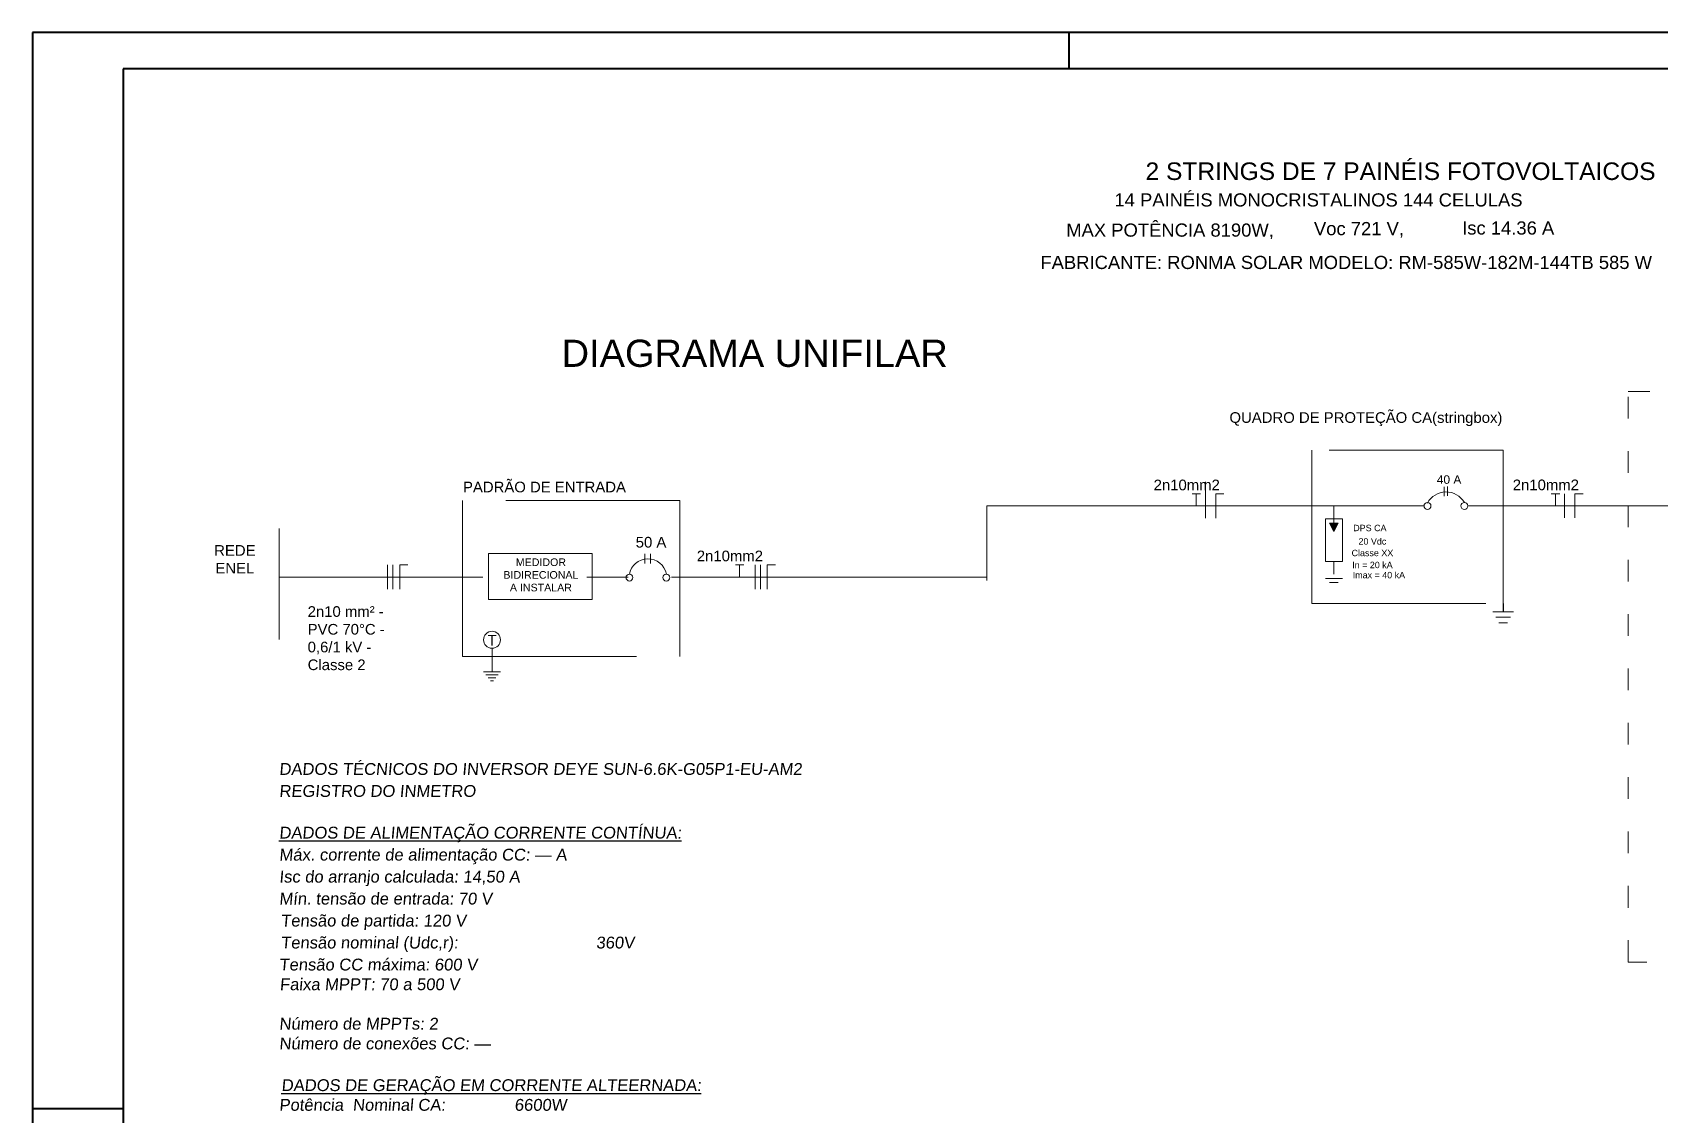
# Model space of a CAD drawing. Header units: metres. Extents: x 95 to 7567, y -8045 to 7254.
# Drawn here: x 94.6 to 543.4, y -7749.4 to -7450.8 of the extents above; entities that cross this region are included whole.
import ezdxf
from ezdxf.enums import TextEntityAlignment as Align

# ---------------------------------------------------------------- set-up
doc = ezdxf.new("R2010")
doc.units = ezdxf.units.M
doc.linetypes.add('ACAD_ISO03W100', pattern=[30, 12, -18])
doc.layers.get('0').update_dxf_attribs({"lineweight": 18})
for name, color, linetype, lineweight in [('LINHA DE CHAMADA', 7, 'Continuous', 18), ('PDF_UNIFILAR', 7, 'Continuous', 15), ('PRANCHA EXT', 7, 'Continuous', 40), ('PRANCHA INT', 7, 'Continuous', 40), ('TEXTO CAR1', 7, 'Continuous', 25), ('TXT-02', 7, 'Continuous', 20), ('WY-ELE-DIAGRAMA', 7, 'Continuous', 18)]:
    doc.layers.add(name, color=color, linetype=linetype, lineweight=lineweight)
doc.layers.add('N', color=7, linetype='Continuous')
doc.layers.add('PDF_DIAGRAMA', color=7, linetype='Continuous', lineweight=15, true_color=0x00dd00)
doc.styles.add('Style-Arial', font='arial.ttf')

msp = doc.modelspace()

# ---------------------------------------------------------------- hatches: boundary and pattern name
at = {"lineweight": 9}
msp.add_hatch(color=7, dxfattribs=at).paths.add_polyline_path([(452.45, -7586.17), (454.8, -7586.17), (453.62, -7588.52)])

# ---------------------------------------------------------------- linework, layer by layer
at = {"color": 7, "lineweight": 9}
for p, q in [((418.18, -7574.78), (418.18, -7581.46)), ((416.86, -7578.12), (414.53, -7578.12)), ((415.66, -7578.12), (415.66, -7581.46)), ((415.66, -7578.12), (415.66, -7581.46)), ((418.18, -7578.12), (418.18, -7584.8)), ((418.18, -7578.12), (418.18, -7584.8)), ((421.01, -7578.12), (421.01, -7584.8)), ((421.01, -7578.12), (421.01, -7584.8)), ((421.01, -7578.12), (423.28, -7578.12)), ((515.93, -7578.11), (513.6, -7578.11)), ((514.74, -7578.11), (514.74, -7581.45)), ((514.74, -7578.11), (514.74, -7581.45)), ((517.25, -7578.11), (517.25, -7584.78)), ((517.25, -7578.11), (517.25, -7584.78)), ((520.08, -7578.11), (520.08, -7584.78)), ((520.08, -7578.11), (520.08, -7584.78)), ((520.08, -7578.11), (522.35, -7578.11)), ((192.56, -7597.73), (192.56, -7604.41)), ((192.56, -7597.73), (192.56, -7604.41)), ((193.99, -7597.73), (193.99, -7604.41)), ((193.99, -7597.73), (193.99, -7604.41)), ((195.9, -7597.73), (195.9, -7604.41)), ((195.9, -7597.73), (195.9, -7604.41)), ((195.9, -7597.73), (198.17, -7597.73)), ((290.83, -7597.73), (288.5, -7597.73)), ((289.64, -7597.73), (289.64, -7601.07)), ((289.64, -7597.73), (289.64, -7601.07)), ((293.98, -7597.73), (293.98, -7604.41)), ((293.98, -7597.73), (293.98, -7604.41)), ((295.4, -7597.73), (295.4, -7604.41)), ((295.4, -7597.73), (295.4, -7604.41)), ((297.31, -7597.73), (297.31, -7604.41)), ((297.31, -7597.73), (297.31, -7604.41)), ((297.31, -7597.73), (299.58, -7597.73)), ((221.37, -7620.73), (221.37, -7627.27)), ((221.37, -7627.27), (219, -7627.27)), ((221.37, -7628.08), (219.64, -7628.08)), ((221.37, -7628.89), (220.29, -7628.89)), ((221.37, -7629.7), (220.93, -7629.7)), ((221.37, -7627.27), (223.74, -7627.27)), ((221.37, -7628.08), (223.1, -7628.08)), ((221.37, -7628.89), (222.46, -7628.89)), ((221.37, -7629.7), (221.81, -7629.7))]:
    msp.add_line(p, q, dxfattribs=at)
at = {"color": 7, "lineweight": 20}
for p, q in [((357.86, -7581.46), (357.86, -7602.02)), ((357.86, -7601.15), (311.5, -7601.15))]:
    msp.add_line(p, q, dxfattribs=at)
at = {"color": 7, "linetype": 'Continuous', "lineweight": 9}
for p, q in [((453.62, -7586.17), (453.62, -7581.46)), ((453.62, -7600.28), (453.62, -7596.75)), ((451.27, -7601.45), (455.98, -7601.45)), ((452.45, -7602.63), (454.8, -7602.63))]:
    msp.add_line(p, q, dxfattribs=at)
at = {"color": 7, "linetype": 'ACAD_ISO03W100', "lineweight": 9, "ltscale": 0.5}
msp.add_lwpolyline([(674.96, -7707.35), (534.82, -7707.35), (534.82, -7549.89), (674.96, -7549.89)], close=True, dxfattribs=at)
at = {"color": 7, "linetype": 'ACAD_ISO03W100', "lineweight": 9, "ltscale": 4}
for points in [[(447.53, -7566.03), (447.53, -7608.39), (500.3, -7608.39), (500.3, -7566.03)], [(213.25, -7579.94), (213.25, -7623.02), (273.16, -7623.02), (273.16, -7579.94)]]:
    msp.add_lwpolyline(points, close=True, dxfattribs=at)
at = {"color": 7, "linetype": 'Continuous', "lineweight": 9}
for points in [[(451.27, -7596.75), (451.27, -7584.99), (455.98, -7584.99), (455.98, -7596.75)], [(452.45, -7586.17), (454.8, -7586.17), (453.62, -7588.52)]]:
    msp.add_lwpolyline(points, close=True, dxfattribs=at)
for centre in [(479.45, -7581.46), (489.63, -7581.46), (259.29, -7601.22), (269.46, -7601.22)]:
    msp.add_circle(centre, 0.954, dxfattribs=at)
at = {"color": 7, "lineweight": 9}
msp.add_circle((221.37, -7618.39), 2.34, dxfattribs=at)
for centre, radius, start, end in [((484.56, -7583.45), 5.85, 30.1193, 151.3418), ((264.37, -7601.22), 5.18, 10.6197, 170.8415)]:
    msp.add_arc(centre, radius, start, end, dxfattribs=at)
at = {"layer": 'LINHA DE CHAMADA', "color": 7, "lineweight": 9}
for p, q in [((357.86, -7581.46), (478.5, -7581.46)), ((418.18, -7581.46), (429.61, -7581.46)), ((490.58, -7581.46), (537.48, -7581.43)), ((532.25, -7581.41), (554.7, -7581.41)), ((162.64, -7587.69), (162.64, -7618.36)), ((218.84, -7601.07), (162.64, -7601.07)), ((247.51, -7601.09), (258.94, -7601.09)), ((270.9, -7601.07), (313.4, -7601.07))]:
    msp.add_line(p, q, dxfattribs=at)
msp.add_lwpolyline([(248.99, -7594.56), (220.44, -7594.56), (220.44, -7607.24), (248.99, -7607.24)], close=True, dxfattribs=at)
at = {"layer": 'PDF_DIAGRAMA', "color": 7, "lineweight": 0}
for points in [[(497.45, -7610.73), (503.14, -7610.73)], [(498.26, -7612.15), (502.33, -7612.15)], [(499.08, -7613.68), (501.52, -7613.68)]]:
    msp.add_lwpolyline(points, dxfattribs=at)
at = {"layer": 'PDF_UNIFILAR', "color": 7, "lineweight": 25}
msp.add_lwpolyline([(500.3, -7608.39), (500.3, -7610.73)], dxfattribs=at)
at = {"layer": 'PRANCHA EXT'}
for p, q in [((935.61, -7450.76), (94.61, -7450.76)), ((94.61, -7450.76), (94.61, -8044.76))]:
    msp.add_line(p, q, dxfattribs=at)
at = {"layer": 'PRANCHA INT'}
for p, q in [((380.61, -7460.76), (380.61, -7450.76)), ((925.61, -7460.76), (119.61, -7460.76)), ((119.61, -7460.76), (119.61, -8034.76)), ((94.61, -7747.76), (119.61, -7747.76))]:
    msp.add_line(p, q, dxfattribs=at)
at = {"layer": 'WY-ELE-DIAGRAMA', "color": 7, "lineweight": 9}
for p, q in [((484.06, -7576.15), (484.06, -7578.77)), ((484.99, -7576.05), (484.99, -7578.67)), ((263.57, -7594.69), (263.57, -7597.31)), ((265.13, -7594.69), (265.13, -7597.31))]:
    msp.add_line(p, q, dxfattribs=at)

# ---------------------------------------------------------------- texts
at = {"layer": 'N', "color": 7, "style": 'Style-Arial'}
for s, height, p in [('2 STRINGS DE 7 PAINÉIS FOTOVOLTAICOS', 4.8468, (401.66, -7491.47)), ('14 PAINÉIS MONOCRISTALINOS 144 CELULAS', 3.6351, (393.08, -7498.79)), ('MAX POTÊNCIA 8190W,', 3.6351, (379.79, -7507.12)), ('Voc 721 V,', 3.635, (448.12, -7506.71)), (' Isc 14.36 A', 3.6351, (487.6, -7506.54)), ('FABRICANTE: RONMA SOLAR MODELO: RM-585W-182M-144TB 585 W', 3.6351, (372.66, -7516.05))]:
    msp.add_text(s, height=height, dxfattribs=at).set_placement(p)
at = {"layer": 'N', "color": 7, "style": 'Style-Arial', "oblique": 5}
for s, p in [('DADOS TÉCNICOS DO INVERSOR DEYE SUN-6.6K-G05P1-EU-AM2', (162.63, -7655.7)), ('REGISTRO DO INMETRO  ', (162.63, -7661.77)), ('%%UDADOS DE ALIMENTAÇÃO CORRENTE CONTÍNUA:', (162.63, -7673.28)), ('Máx. corrente de alimentação CC: — A', (162.63, -7679.35)), ('Isc do arranjo calculada: 14,50 A', (162.63, -7685.42)), ('Mín. tensão de entrada: 70 V', (162.63, -7691.48)), ('Tensão de partida: 120 V', (163.09, -7697.55)), ('Tensão nominal (Udc,r):                              360V', (163.09, -7703.62)), ('Tensão CC máxima: 600 V', (162.63, -7709.69)), ('Faixa MPPT: 70 a 500 V', (162.78, -7715.13)), ('Número de MPPTs: 2', (162.63, -7726.02)), ('Número de conexões CC: —', (162.63, -7731.47)), ('%%UDADOS DE GERAÇÃO EM CORRENTE ALTEERNADA:', (163.25, -7742.98)), ('Potência  Nominal CA:               6600W', (162.63, -7748.42))]:
    msp.add_text(s, height=3.2671, dxfattribs=at).set_placement(p)
at = {"layer": 'TEXTO CAR1', "color": 7, "lineweight": 9, "style": 'Style-Arial'}
msp.add_text('DIAGRAMA UNIFILAR', height=7.5, dxfattribs=at).set_placement((240.58, -7543.06))
at = {"layer": 'TXT-02', "color": 7, "lineweight": 9, "style": 'Style-Arial'}
for s, p in [('DPS CA', (463.55, -7588.42)), ('Classe XX', (464.25, -7595.32)), ('20 Vdc', (464.25, -7592.12)), ('In = 20 kA', (464.25, -7598.63)), ('Imax = 40 kA', (466.04, -7601.42))]:
    msp.add_text(s, height=1.764, dxfattribs=at).set_placement(p, align=Align.CENTER)
for s, insert, char_height, width, attachment_point in [('QUADRO DE PROTEÇÃO CA(stringbox)', (500.11, -7555.58), 2.94, 73.4928, 3), ('{PADRÃO DE ENTRADA}', (258.32, -7574.76), 2.94, 47.3191, 3), ('2n10mm2', (403.9, -7574.19), 2.94, 41.8299, 1), ('40 A', (485.4, -7572.99), 2.352, 15.1629, 2), ('2n10mm2', (502.97, -7574.17), 2.94, 41.8299, 1), ('REDE\\PENEL', (150.43, -7592.26), 2.94, 18.9536, 2), ('\\P50 A', (265.24, -7585.1), 2.94, 18.9536, 2), ('2n10mm2', (277.87, -7593.79), 2.94, 41.8299, 1), ('MEDIDOR BIDIRECIONAL \\PA INSTALAR', (234.86, -7600.5), 2.1, 30.6165, 5), ('2n10 mm² -\\PPVC 70°C -\\P0,6/1 kV - \\PClasse 2', (170.51, -7609.13), 2.94, 41.8299, 1), ('{T}', (221.39, -7617.05), 2.94, 18.9536, 2)]:
    msp.add_mtext(s, dxfattribs=dict(at, insert=insert, char_height=char_height, width=width, attachment_point=attachment_point))

doc.saveas('drawing.dxf')
